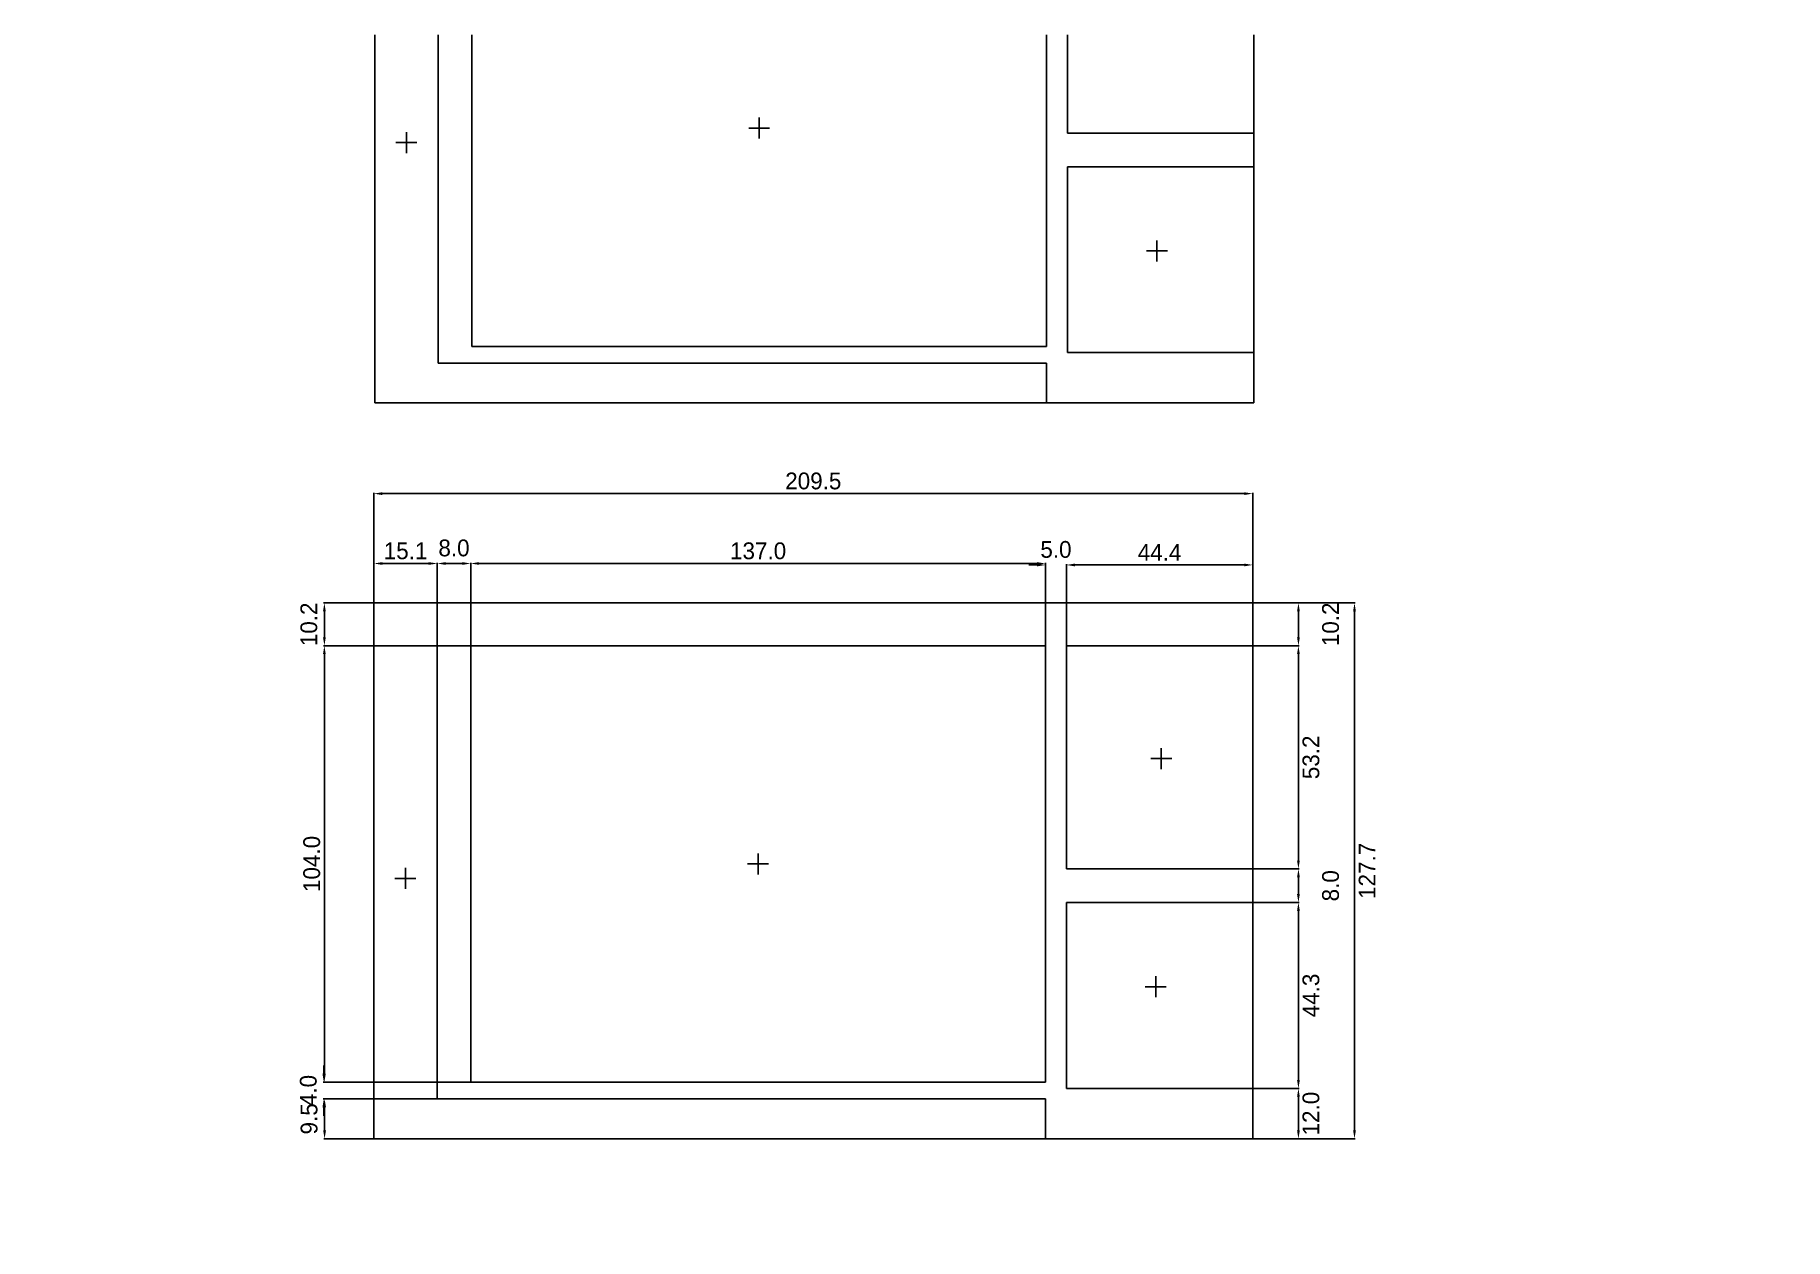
# Paper-space layout 'Layout1' of a CAD drawing. Header units: millimetres. Extents: x 28 to 255, y 20 to 176.
# The model-space entities are those that its viewports show. They can reach past a viewport. Long polylines and large blocks are cut down to what shows.
import ezdxf

# ---------------------------------------------------------------- set-up
doc = ezdxf.new("R2010")
doc.units = ezdxf.units.MM
doc.linetypes.add('ACAD_ISO03W100', pattern=[30, 12, -18])
doc.layers.add('display_hidden', color=2, linetype='ACAD_ISO03W100')
doc.layers.add('ramme', color=4, linetype='Continuous')
doc.layers.get('display_hidden').off()
doc.dimstyles.new('DK-audio', dxfattribs={"dimtxt": 4, "dimasz": 2, "dimexe": 0.18, "dimexo": 0.0625, "dimgap": 1, "dimtad": 2, "dimdec": 1, "dimzin": 0, "dimdsep": 46, "dimtxsty": 'Standard', "dimcen": 5, "dimadec": 1, "dimazin": 0, "dimtfac": 1, "dimtdec": 1, "dimtofl": 0, "dimtmove": 2, "dimatfit": 3, "dimfxl": 0, "dimtolj": 1, "dimtzin": 0, "dimarcsym": 0})

# ---------------------------------------------------------------- blocks, each defined once
blk = doc.blocks.new('*D30')
at = {"layer": 'DEFPOINTS', "color": 0, "ltscale": 0.1}
for p in [(79.35, 219.65), (79.35, 194.2), (288.85, 193.6)]:
    blk.add_point(p, dxfattribs=at)
at = {"layer": 'ramme', "color": 0, "lineweight": -2, "ltscale": 0.1}
for p, q in [((79.35, 194.26), (79.35, 219.83)), ((286.85, 219.65), (81.35, 219.65)), ((288.85, 193.66), (288.85, 219.83))]:
    blk.add_line(p, q, dxfattribs=at)
at = {"layer": 'ramme', "color": 0, "ltscale": 0.1}
for points in [[(81.35, 219.98), (81.35, 219.32), (79.35, 219.65)], [(286.85, 219.98), (286.85, 219.32), (288.85, 219.65)]]:
    blk.add_solid(points, dxfattribs=at)
at = {"layer": 'ramme', "color": 0, "ltscale": 0.1, "insert": (184.1, 222.65), "char_height": 4, "attachment_point": 5}
blk.add_mtext('\\A1;209.5', dxfattribs=at)
blk = doc.blocks.new('*D31')
at = {"layer": 'DEFPOINTS', "color": 0, "ltscale": 0.1}
for p in [(288.85, 193.6), (288.85, 65.9), (313.12, 65.9)]:
    blk.add_point(p, dxfattribs=at)
at = {"layer": 'ramme', "color": 0, "lineweight": -2, "ltscale": 0.1}
for p, q in [((288.91, 193.6), (313.3, 193.6)), ((313.12, 191.6), (313.12, 67.9)), ((288.91, 65.9), (313.3, 65.9))]:
    blk.add_line(p, q, dxfattribs=at)
at = {"layer": 'ramme', "color": 0, "ltscale": 0.1}
for points in [[(312.79, 191.6), (313.45, 191.6), (313.12, 193.6)], [(312.79, 67.9), (313.45, 67.9), (313.12, 65.9)]]:
    blk.add_solid(points, dxfattribs=at)
at = {"layer": 'ramme', "color": 0, "ltscale": 0.1, "insert": (316.12, 129.75), "char_height": 4, "attachment_point": 5, "rotation": 90}
blk.add_mtext('\\A1;127.7', dxfattribs=at)
blk = doc.blocks.new('*D32')
at = {"layer": 'DEFPOINTS', "color": 0, "ltscale": 0.1}
for p in [(288.85, 193.6), (288.85, 183.4), (299.75, 183.4)]:
    blk.add_point(p, dxfattribs=at)
at = {"layer": 'ramme', "color": 0, "lineweight": -2, "ltscale": 0.1}
for p, q in [((288.91, 193.6), (299.93, 193.6)), ((299.75, 191.6), (299.75, 185.4)), ((288.91, 183.4), (299.93, 183.4))]:
    blk.add_line(p, q, dxfattribs=at)
at = {"layer": 'ramme', "color": 0, "ltscale": 0.1}
for points in [[(299.42, 191.6), (300.08, 191.6), (299.75, 193.6)], [(299.42, 185.4), (300.08, 185.4), (299.75, 183.4)]]:
    blk.add_solid(points, dxfattribs=at)
at = {"layer": 'ramme', "color": 0, "ltscale": 0.1, "insert": (307.43, 188.5), "char_height": 4, "attachment_point": 5, "rotation": 90}
blk.add_mtext('\\A1;10.2', dxfattribs=at)
blk = doc.blocks.new('*D33')
at = {"layer": 'DEFPOINTS', "color": 0, "ltscale": 0.1}
for p in [(288.85, 183.4), (288.85, 130.2), (299.75, 130.2)]:
    blk.add_point(p, dxfattribs=at)
at = {"layer": 'ramme', "color": 0, "lineweight": -2, "ltscale": 0.1}
for p, q in [((288.91, 183.4), (299.93, 183.4)), ((299.75, 181.4), (299.75, 132.2)), ((288.91, 130.2), (299.93, 130.2))]:
    blk.add_line(p, q, dxfattribs=at)
at = {"layer": 'ramme', "color": 0, "ltscale": 0.1}
for points in [[(299.42, 181.4), (300.08, 181.4), (299.75, 183.4)], [(299.42, 132.2), (300.08, 132.2), (299.75, 130.2)]]:
    blk.add_solid(points, dxfattribs=at)
at = {"layer": 'ramme', "color": 0, "ltscale": 0.1, "insert": (302.75, 156.8), "char_height": 4, "attachment_point": 5, "rotation": 90}
blk.add_mtext('\\A1;53.2', dxfattribs=at)
blk = doc.blocks.new('*D34')
at = {"layer": 'DEFPOINTS', "color": 0, "ltscale": 0.1}
for p in [(288.85, 130.2), (288.85, 122.2), (299.75, 122.2)]:
    blk.add_point(p, dxfattribs=at)
at = {"layer": 'ramme', "color": 0, "lineweight": -2, "ltscale": 0.1}
for p, q in [((288.91, 130.2), (299.93, 130.2)), ((299.75, 128.2), (299.75, 124.2)), ((288.91, 122.2), (299.93, 122.2))]:
    blk.add_line(p, q, dxfattribs=at)
at = {"layer": 'ramme', "color": 0, "ltscale": 0.1}
for points in [[(299.42, 128.2), (300.08, 128.2), (299.75, 130.2)], [(299.42, 124.2), (300.08, 124.2), (299.75, 122.2)]]:
    blk.add_solid(points, dxfattribs=at)
at = {"layer": 'ramme', "color": 0, "ltscale": 0.1, "insert": (307.43, 126.2), "char_height": 4, "attachment_point": 5, "rotation": 90}
blk.add_mtext('\\A1;8.0', dxfattribs=at)
blk = doc.blocks.new('*D35')
at = {"layer": 'DEFPOINTS', "color": 0, "ltscale": 0.1}
for p in [(288.85, 122.2), (288.85, 77.9), (299.75, 77.9)]:
    blk.add_point(p, dxfattribs=at)
at = {"layer": 'ramme', "color": 0, "lineweight": -2, "ltscale": 0.1}
for p, q in [((288.91, 122.2), (299.93, 122.2)), ((299.75, 120.2), (299.75, 79.9)), ((288.91, 77.9), (299.93, 77.9))]:
    blk.add_line(p, q, dxfattribs=at)
at = {"layer": 'ramme', "color": 0, "ltscale": 0.1}
for points in [[(299.42, 120.2), (300.08, 120.2), (299.75, 122.2)], [(299.42, 79.9), (300.08, 79.9), (299.75, 77.9)]]:
    blk.add_solid(points, dxfattribs=at)
at = {"layer": 'ramme', "color": 0, "ltscale": 0.1, "insert": (302.75, 100.05), "char_height": 4, "attachment_point": 5, "rotation": 90}
blk.add_mtext('\\A1;44.3', dxfattribs=at)
blk = doc.blocks.new('*D36')
at = {"layer": 'DEFPOINTS', "color": 0, "ltscale": 0.1}
for p in [(288.85, 77.9), (288.85, 65.9), (299.75, 65.9)]:
    blk.add_point(p, dxfattribs=at)
at = {"layer": 'ramme', "color": 0, "lineweight": -2, "ltscale": 0.1}
for p, q in [((288.91, 77.9), (299.93, 77.9)), ((299.75, 75.9), (299.75, 67.9)), ((288.91, 65.9), (299.93, 65.9))]:
    blk.add_line(p, q, dxfattribs=at)
at = {"layer": 'ramme', "color": 0, "ltscale": 0.1}
for points in [[(299.42, 75.9), (300.08, 75.9), (299.75, 77.9)], [(299.42, 67.9), (300.08, 67.9), (299.75, 65.9)]]:
    blk.add_solid(points, dxfattribs=at)
at = {"layer": 'ramme', "color": 0, "ltscale": 0.1, "insert": (302.75, 71.9), "char_height": 4, "attachment_point": 5, "rotation": 90}
blk.add_mtext('\\A1;12.0', dxfattribs=at)
blk = doc.blocks.new('*D37')
at = {"layer": 'DEFPOINTS', "color": 0, "ltscale": 0.1}
for p in [(288.85, 202.65), (288.85, 193.6), (244.45, 183.4)]:
    blk.add_point(p, dxfattribs=at)
at = {"layer": 'ramme', "color": 0, "lineweight": -2, "ltscale": 0.1}
for p, q in [((244.45, 183.46), (244.45, 202.83)), ((246.45, 202.65), (286.85, 202.65)), ((288.85, 193.66), (288.85, 202.83))]:
    blk.add_line(p, q, dxfattribs=at)
at = {"layer": 'ramme', "color": 0, "ltscale": 0.1}
for points in [[(246.45, 202.98), (246.45, 202.32), (244.45, 202.65)], [(286.85, 202.98), (286.85, 202.32), (288.85, 202.65)]]:
    blk.add_solid(points, dxfattribs=at)
at = {"layer": 'ramme', "color": 0, "ltscale": 0.1, "insert": (266.65, 205.65), "char_height": 4, "attachment_point": 5}
blk.add_mtext('\\A1;44.4', dxfattribs=at)
blk = doc.blocks.new('*D38')
at = {"layer": 'DEFPOINTS', "color": 0, "ltscale": 0.1}
for p in [(239.45, 202.65), (239.45, 183.4), (244.45, 183.4)]:
    blk.add_point(p, dxfattribs=at)
at = {"layer": 'ramme', "color": 0, "lineweight": -2, "ltscale": 0.1}
for p, q in [((237.45, 202.65), (235.45, 202.65)), ((239.45, 183.46), (239.45, 202.83)), ((244.45, 183.46), (244.45, 202.83)), ((246.45, 202.65), (248.45, 202.65))]:
    blk.add_line(p, q, dxfattribs=at)
at = {"layer": 'ramme', "color": 0, "ltscale": 0.1}
for points in [[(237.45, 202.98), (237.45, 202.32), (239.45, 202.65)], [(246.45, 202.98), (246.45, 202.32), (244.45, 202.65)]]:
    blk.add_solid(points, dxfattribs=at)
at = {"layer": 'ramme', "color": 0, "ltscale": 0.1, "insert": (241.95, 206.33), "char_height": 4, "attachment_point": 5}
blk.add_mtext('\\A1;5.0', dxfattribs=at)
blk = doc.blocks.new('*D39')
at = {"layer": 'DEFPOINTS', "color": 0, "ltscale": 0.1}
for p in [(102.45, 203), (102.45, 183.4), (239.45, 183.4)]:
    blk.add_point(p, dxfattribs=at)
at = {"layer": 'ramme', "color": 0, "lineweight": -2, "ltscale": 0.1}
for p, q in [((102.45, 183.46), (102.45, 203.18)), ((237.45, 203), (104.45, 203)), ((239.45, 183.46), (239.45, 203.18))]:
    blk.add_line(p, q, dxfattribs=at)
at = {"layer": 'ramme', "color": 0, "ltscale": 0.1}
for points in [[(104.45, 203.33), (104.45, 202.67), (102.45, 203)], [(237.45, 203.33), (237.45, 202.67), (239.45, 203)]]:
    blk.add_solid(points, dxfattribs=at)
at = {"layer": 'ramme', "color": 0, "ltscale": 0.1, "insert": (170.95, 206), "char_height": 4, "attachment_point": 5}
blk.add_mtext('\\A1;137.0', dxfattribs=at)
blk = doc.blocks.new('*D40')
at = {"layer": 'DEFPOINTS', "color": 0, "ltscale": 0.1}
for p in [(94.45, 203), (94.45, 183.4), (102.45, 183.4)]:
    blk.add_point(p, dxfattribs=at)
at = {"layer": 'ramme', "color": 0, "lineweight": -2, "ltscale": 0.1}
for p, q in [((94.45, 183.46), (94.45, 203.18)), ((100.45, 203), (96.45, 203)), ((102.45, 183.46), (102.45, 203.18))]:
    blk.add_line(p, q, dxfattribs=at)
at = {"layer": 'ramme', "color": 0, "ltscale": 0.1}
for points in [[(96.45, 203.33), (96.45, 202.67), (94.45, 203)], [(100.45, 203.33), (100.45, 202.67), (102.45, 203)]]:
    blk.add_solid(points, dxfattribs=at)
at = {"layer": 'ramme', "color": 0, "ltscale": 0.1, "insert": (98.45, 206.68), "char_height": 4, "attachment_point": 5}
blk.add_mtext('\\A1;8.0', dxfattribs=at)
blk = doc.blocks.new('*D41')
at = {"layer": 'DEFPOINTS', "color": 0, "ltscale": 0.1}
for p in [(79.35, 203), (79.35, 183.46), (94.45, 183.46)]:
    blk.add_point(p, dxfattribs=at)
at = {"layer": 'ramme', "color": 0, "lineweight": -2, "ltscale": 0.1}
for p, q in [((79.35, 183.52), (79.35, 203.18)), ((92.45, 203), (81.35, 203)), ((94.45, 183.52), (94.45, 203.18))]:
    blk.add_line(p, q, dxfattribs=at)
at = {"layer": 'ramme', "color": 0, "ltscale": 0.1}
for points in [[(81.35, 203.33), (81.35, 202.67), (79.35, 203)], [(92.45, 203.33), (92.45, 202.67), (94.45, 203)]]:
    blk.add_solid(points, dxfattribs=at)
at = {"layer": 'ramme', "color": 0, "ltscale": 0.1, "insert": (86.9, 206), "char_height": 4, "attachment_point": 5}
blk.add_mtext('\\A1;15.1', dxfattribs=at)
blk = doc.blocks.new('*D42')
at = {"layer": 'DEFPOINTS', "color": 0, "ltscale": 0.1}
for p in [(79.35, 193.6), (67.55, 183.4), (102.45, 183.4)]:
    blk.add_point(p, dxfattribs=at)
at = {"layer": 'ramme', "color": 0, "lineweight": -2, "ltscale": 0.1}
for p, q in [((79.29, 193.6), (67.37, 193.6)), ((67.55, 191.6), (67.55, 185.4)), ((102.39, 183.4), (67.37, 183.4))]:
    blk.add_line(p, q, dxfattribs=at)
at = {"layer": 'ramme', "color": 0, "ltscale": 0.1}
for points in [[(67.22, 191.6), (67.88, 191.6), (67.55, 193.6)], [(67.22, 185.4), (67.88, 185.4), (67.55, 183.4)]]:
    blk.add_solid(points, dxfattribs=at)
at = {"layer": 'ramme', "color": 0, "ltscale": 0.1, "insert": (63.87, 188.5), "char_height": 4, "attachment_point": 5, "rotation": 90}
blk.add_mtext('\\A1;10.2', dxfattribs=at)
blk = doc.blocks.new('*D43')
at = {"layer": 'DEFPOINTS', "color": 0, "ltscale": 0.1}
for p in [(102.45, 183.4), (67.55, 79.4), (102.45, 79.4)]:
    blk.add_point(p, dxfattribs=at)
at = {"layer": 'ramme', "color": 0, "lineweight": -2, "ltscale": 0.1}
for p, q in [((102.39, 183.4), (67.37, 183.4)), ((67.55, 181.4), (67.55, 81.4)), ((102.39, 79.4), (67.37, 79.4))]:
    blk.add_line(p, q, dxfattribs=at)
at = {"layer": 'ramme', "color": 0, "ltscale": 0.1}
for points in [[(67.22, 181.4), (67.88, 181.4), (67.55, 183.4)], [(67.22, 81.4), (67.88, 81.4), (67.55, 79.4)]]:
    blk.add_solid(points, dxfattribs=at)
at = {"layer": 'ramme', "color": 0, "ltscale": 0.1, "insert": (64.55, 131.4), "char_height": 4, "attachment_point": 5, "rotation": 90}
blk.add_mtext('\\A1;104.0', dxfattribs=at)
blk = doc.blocks.new('*D44')
at = {"layer": 'DEFPOINTS', "color": 0, "ltscale": 0.1}
for p in [(67.42, 79.4), (102.45, 79.4), (94.45, 75.4)]:
    blk.add_point(p, dxfattribs=at)
at = {"layer": 'ramme', "color": 0, "lineweight": -2, "ltscale": 0.1}
for p, q in [((102.39, 79.4), (67.24, 79.4)), ((67.42, 81.4), (67.42, 83.4)), ((94.39, 75.4), (67.24, 75.4)), ((67.42, 73.4), (67.42, 71.4))]:
    blk.add_line(p, q, dxfattribs=at)
at = {"layer": 'ramme', "color": 0, "ltscale": 0.1}
for points in [[(67.09, 81.4), (67.75, 81.4), (67.42, 79.4)], [(67.09, 73.4), (67.75, 73.4), (67.42, 75.4)]]:
    blk.add_solid(points, dxfattribs=at)
at = {"layer": 'ramme', "color": 0, "ltscale": 0.1, "insert": (63.74, 77.4), "char_height": 4, "attachment_point": 5, "rotation": 90}
blk.add_mtext('\\A1;4.0', dxfattribs=at)
blk = doc.blocks.new('*D45')
at = {"layer": 'DEFPOINTS', "color": 0, "ltscale": 0.1}
for p in [(94.45, 75.4), (67.6, 65.9), (79.35, 65.9)]:
    blk.add_point(p, dxfattribs=at)
at = {"layer": 'ramme', "color": 0, "lineweight": -2, "ltscale": 0.1}
for p, q in [((94.39, 75.4), (67.42, 75.4)), ((67.6, 73.4), (67.6, 67.9)), ((79.29, 65.9), (67.42, 65.9))]:
    blk.add_line(p, q, dxfattribs=at)
at = {"layer": 'ramme', "color": 0, "ltscale": 0.1}
for points in [[(67.27, 73.4), (67.93, 73.4), (67.6, 75.4)], [(67.27, 67.9), (67.93, 67.9), (67.6, 65.9)]]:
    blk.add_solid(points, dxfattribs=at)
at = {"layer": 'ramme', "color": 0, "ltscale": 0.1, "insert": (63.92, 70.65), "char_height": 4, "attachment_point": 5, "rotation": 90}
blk.add_mtext('\\A1;9.5', dxfattribs=at)

msp = doc.modelspace()

# ---------------------------------------------------------------- linework, layer by layer
at = {"layer": 'ramme', "color": 0, "ltscale": 0.1}
for p, q in [((79.6, 368.95), (79.6, 241.25)), ((94.7, 250.75), (94.7, 368.95)), ((289.1, 368.95), (289.1, 241.25)), ((102.7, 358.75), (102.7, 254.75)), ((239.7, 358.75), (239.7, 254.75)), ((244.7, 358.75), (244.7, 305.55)), ((267.3, 334.35), (267.3, 329.35)), ((171.2, 309.25), (171.2, 304.25)), ((87.1, 305.8), (87.1, 300.8)), ((168.7, 306.75), (173.7, 306.75)), ((173.7, 306.75), (168.7, 306.75)), ((289.1, 305.55), (244.7, 305.55)), ((84.6, 303.3), (89.6, 303.3)), ((89.6, 303.3), (84.6, 303.3)), ((289.1, 297.55), (244.7, 297.55)), ((244.7, 297.55), (244.7, 253.25)), ((266, 280), (266, 275)), ((263.5, 277.5), (268.5, 277.5)), ((268.5, 277.5), (263.5, 277.5)), ((102.7, 254.75), (239.7, 254.75)), ((94.7, 250.75), (239.7, 250.75)), ((239.7, 250.75), (239.7, 241.25)), ((289.1, 253.25), (244.7, 253.25)), ((289.1, 241.25), (79.6, 241.25)), ((79.35, 194.2), (79.35, 65.9)), ((288.85, 193.6), (79.35, 193.6)), ((94.45, 75.4), (94.45, 194.2)), ((288.85, 193.6), (288.85, 65.9)), ((102.45, 183.4), (239.45, 183.4)), ((102.45, 183.4), (102.45, 79.4)), ((239.45, 183.4), (239.45, 79.4)), ((244.45, 183.4), (244.45, 130.2)), ((244.45, 183.4), (288.85, 183.4)), ((267.05, 159), (267.05, 154)), ((264.55, 156.5), (269.55, 156.5)), ((269.55, 156.5), (264.55, 156.5)), ((170.95, 133.9), (170.95, 128.9)), ((86.85, 130.45), (86.85, 125.45)), ((168.45, 131.4), (173.45, 131.4)), ((173.45, 131.4), (168.45, 131.4)), ((288.85, 130.2), (244.45, 130.2)), ((84.35, 127.95), (89.35, 127.95)), ((89.35, 127.95), (84.35, 127.95)), ((289.35, 122.2), (244.45, 122.2)), ((244.45, 122.2), (244.45, 77.9)), ((265.75, 104.65), (265.75, 99.65)), ((263.25, 102.15), (268.25, 102.15)), ((268.25, 102.15), (263.25, 102.15)), ((102.45, 79.4), (239.45, 79.4)), ((94.45, 75.4), (239.45, 75.4)), ((239.45, 75.4), (239.45, 65.9)), ((289.35, 77.9), (244.45, 77.9)), ((288.85, 65.9), (79.35, 65.9))]:
    msp.add_line(p, q, dxfattribs=at)

# ---------------------------------------------------------------- dimensions: what is measured, and where the dimension line sits
at = {"layer": 'ramme', "color": 5, "ltscale": 0.1}
for base, p1, p2, picture, middle in [((79.35, 219.65), (288.85, 193.6), (79.35, 194.2), '*D30', (184.1, 222.65)), ((79.35, 203), (94.45, 183.46), (79.35, 183.46), '*D41', (86.9, 206)), ((94.45, 203), (102.45, 183.4), (94.45, 183.4), '*D40', (98.45, 206.68)), ((102.45, 203), (239.45, 183.4), (102.45, 183.4), '*D39', (170.95, 206)), ((239.45, 202.65), (244.45, 183.4), (239.45, 183.4), '*D38', (241.95, 206.33)), ((288.85, 202.65), (244.45, 183.4), (288.85, 193.6), '*D37', (266.65, 205.65))]:
    dim = msp.add_linear_dim(base=base, p1=p1, p2=p2, dimstyle='DK-audio', dxfattribs=at)
    dim.commit()
    dim.dimension.update_dxf_attribs({"geometry": picture, "text_midpoint": middle})
for base, p1, p2, picture, middle in [((67.55, 183.4), (79.35, 193.6), (102.45, 183.4), '*D42', (63.87, 188.5)), ((299.75, 183.4), (288.85, 193.6), (288.85, 183.4), '*D32', (307.43, 188.5)), ((313.12, 65.9), (288.85, 193.6), (288.85, 65.9), '*D31', (316.12, 129.75)), ((67.55, 79.4), (102.45, 183.4), (102.45, 79.4), '*D43', (64.55, 131.4)), ((299.75, 130.2), (288.85, 183.4), (288.85, 130.2), '*D33', (302.75, 156.8)), ((299.75, 122.2), (288.85, 130.2), (288.85, 122.2), '*D34', (307.43, 126.2)), ((299.75, 77.9), (288.85, 122.2), (288.85, 77.9), '*D35', (302.75, 100.05)), ((67.42, 79.4), (94.45, 75.4), (102.45, 79.4), '*D44', (63.74, 77.4)), ((67.6, 65.9), (94.45, 75.4), (79.35, 65.9), '*D45', (63.92, 70.65)), ((299.75, 65.9), (288.85, 77.9), (288.85, 65.9), '*D36', (302.75, 71.9))]:
    dim = msp.add_linear_dim(base=base, p1=p1, p2=p2, angle=90, dimstyle='DK-audio', dxfattribs=at)
    dim.commit()
    dim.dimension.update_dxf_attribs({"geometry": picture, "text_midpoint": middle})

psp = doc.layouts.get("Layout1")

# ---------------------------------------------------------------- viewports
at = {"layer": 'display_hidden', "ltscale": 0.1}
psp.add_viewport(center=(141.83, 97.55), size=(226.92, 156.0745), view_center_point=(207.16, 185.49), view_height=286.927, dxfattribs=at)

doc.saveas('drawing.dxf')
